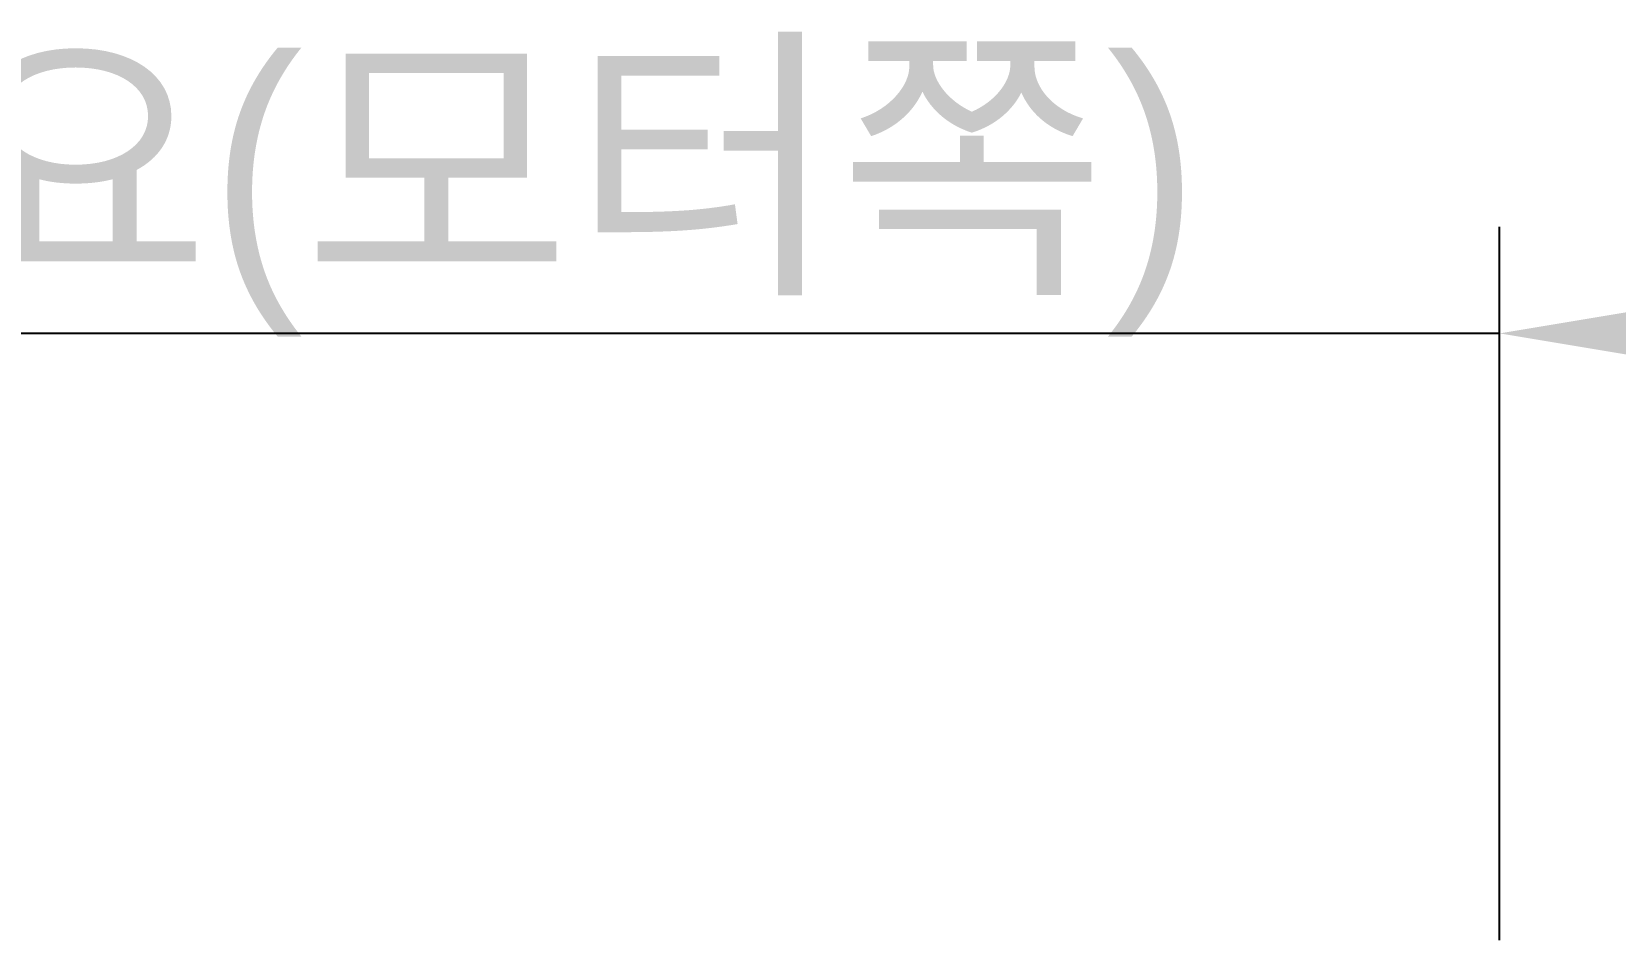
# Model space of a CAD drawing. Header units: millimetres. Extents: x 150937 to 394412, y 327166 to 584759.
# Drawn here: x 193204 to 193947, y 388435 to 388861 of the extents above; entities that cross this region are included whole.
import ezdxf

# ---------------------------------------------------------------- set-up
doc = ezdxf.new("R2010")
doc.units = ezdxf.units.MM
doc.styles.get("Standard").update_dxf_attribs({"font": 'arial.ttf'})
doc.dimstyles.new('ISO-25', dxfattribs={"dimtxt": 2.5, "dimasz": 2.5, "dimexe": 1.25, "dimexo": 0.625, "dimtad": 1, "dimtxsty": 'Standard', "dimcen": 2.5, "dimadec": 0, "dimazin": 0, "dimtfac": 1, "dimtmove": 0, "dimatfit": 3, "dimfxl": 0, "dimarcsym": 0})

# ---------------------------------------------------------------- blocks, each defined once
blk = doc.blocks.new('*D75')
at = {"color": 161, "lineweight": -2, "transparency": 16777216}
for p, q in [((-349.74, 600), (-349.74, 934.43)), ((0, 600), (0, 934.43)), ((-349.74, 884.43), (-2037.64, 884.43)), ((-100, 884.43), (-249.74, 884.43))]:
    blk.add_line(p, q, dxfattribs=at)
at = {"color": 161, "transparency": 16777216}
for points in [[(-249.74, 901.1), (-249.74, 867.77), (-349.74, 884.43)], [(-100, 901.1), (-100, 867.77), (0, 884.43)]]:
    blk.add_solid(points, dxfattribs=at)
at = {"color": 6, "transparency": 16777216, "insert": (-1243.69, 947.97), "char_height": 100, "attachment_point": 5}
blk.add_mtext('350mm {\\fGulim|b0|i0|c129|p50;공간 필요(모터쪽)}', dxfattribs=at)
blk = doc.blocks.new('치수선_motor_space')
dim = blk.add_linear_dim(base=(-349.74, 884.43), p1=(0, 0), p2=(-349.74, 0), text='<>mm {\\fGulim|b0|i0|c129|p50;공간 필요(모터쪽)}', dimstyle='ISO-25', override={"dimtxt": 100, "dimasz": 100, "dimexe": 50, "dimexo": 600, "dimdec": 0, "dimclrd": 161, "dimclre": 161, "dimclrt": 6})
dim.commit()
dim.dimension.update_dxf_attribs({"geometry": '*D75', "text_midpoint": (-1243.69, 947.97)})

msp = doc.modelspace()

# ---------------------------------------------------------------- block references
msp.add_blockref('치수선_motor_space', (194242.115, 387835.079))

doc.saveas('drawing.dxf')
